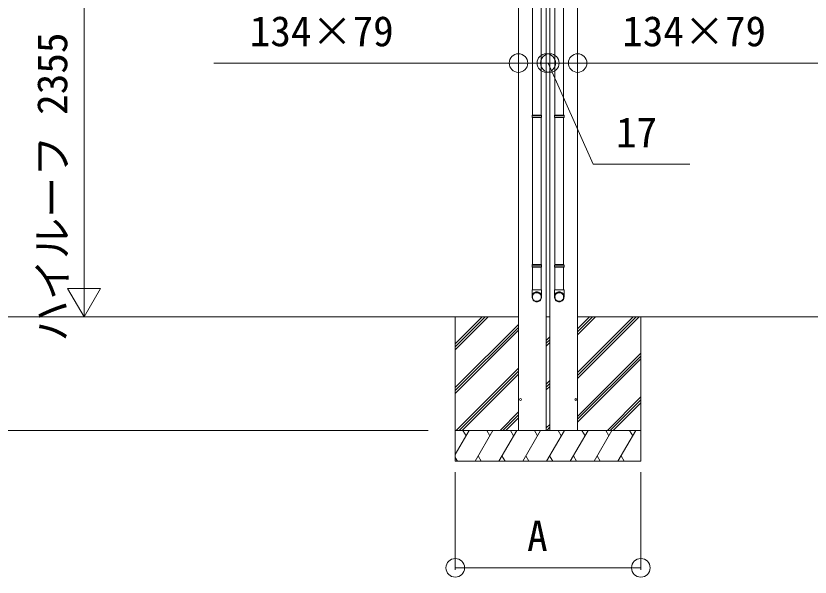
# Model space of a CAD drawing. Units: millimetres, scale not verified. Extents: x -29696 to 25304, y -20999 to 19001.
# Drawn here: x -25087 to -21234, y -4055 to -1334 of the extents above; entities that cross this region are included whole.
import ezdxf
from ezdxf.enums import TextEntityAlignment as Align

# ---------------------------------------------------------------- set-up
doc = ezdxf.new("R2010")
doc.units = ezdxf.units.MM
doc.header["$LTSCALE"] = 100
for name, color, linetype, lineweight in [('0-2_YKK_N1', 2, 'Continuous', 9), ('0-3_YKK_Z1', 7, 'Continuous', 9), ('0-4_YKK_A1', 4, 'Continuous', 9)]:
    doc.layers.add(name, color=color, linetype=linetype, lineweight=lineweight)
doc.styles.add('ＭＳ ゴシック', font='')
doc.styles.get('ＭＳ ゴシック').set_extended_font_data('MS Gothic')

msp = doc.modelspace()

# ---------------------------------------------------------------- linework, layer by layer
at = {"layer": '0-2_YKK_N1'}
for p, q in [((-24756, -2793.6), (-24756, -979.6)), ((-24127, -1562.8), (-22513.9, -1562.8)), ((-22513.9, -1562.8), (-22496.9, -1562.8)), ((-22505.4, -1562.8), (-22287.2, -2053.4)), ((-22496.9, -1562.8), (-20871.4, -1562.8)), ((-22287.2, -2053.4), (-21818.3, -2053.4)), ((-24676, -2655), (-24836, -2655)), ((-24836, -2655), (-24756, -2793.6)), ((-24756, -2793.6), (-24676, -2655)), ((-22830.4, -2793.6), (-25665.9, -2793.6)), ((-22830.4, -2793.6), (-24766, -2793.6)), ((-22180.4, -2793.6), (-19656.2, -2793.6)), ((-23087.6, -3343.6), (-25665.9, -3343.6)), ((-22955.4, -3545.7), (-22955.4, -4019.9)), ((-22055.4, -3545.7), (-22055.4, -4019.9)), ((-22955.4, -4009.9), (-22055.4, -4009.9))]:
    msp.add_line(p, q, dxfattribs=at)
for centre in [(-22648.9, -1562.8), (-22513.9, -1562.8), (-22513.9, -1562.8), (-22496.9, -1562.8), (-22496.9, -1562.8), (-22361.9, -1562.8), (-22955.4, -4009.9), (-22055.4, -4009.9)]:
    msp.add_circle(centre, 45, dxfattribs=at)
at = {"layer": '0-3_YKK_Z1'}
for p, q in [((-27182.8, -2793.6), (-22648.9, -2793.6)), ((-22955.4, -2924.3), (-22824.7, -2793.6)), ((-22955.4, -2938.4), (-22810.5, -2793.6)), ((-22955.4, -2952.6), (-22796.4, -2793.6)), ((-22361.9, -2793.6), (-19271.7, -2793.6)), ((-22361.9, -3063.4), (-22092, -2793.6)), ((-22361.9, -3077.6), (-22077.9, -2793.6)), ((-22361.9, -3091.7), (-22063.8, -2793.6)), ((-22361.9, -2851.3), (-22304.2, -2793.6)), ((-22361.9, -2879.6), (-22275.9, -2793.6)), ((-22361.9, -2865.4), (-22290, -2793.6)), ((-22955.4, -3136.4), (-22648.9, -2829.9)), ((-22955.4, -3150.5), (-22648.9, -2844)), ((-22955.4, -3164.7), (-22648.9, -2858.2)), ((-22513.9, -2907), (-22496.9, -2890)), ((-22513.9, -2921.2), (-22496.9, -2904.2)), ((-22513.9, -2935.3), (-22496.9, -2918.3)), ((-22361.9, -3275.5), (-22055.4, -2969)), ((-22361.9, -3289.7), (-22055.4, -2983.2)), ((-22361.9, -3303.8), (-22055.4, -2997.3)), ((-22950.4, -3343.6), (-22648.9, -3042)), ((-22936.3, -3343.6), (-22648.9, -3056.2)), ((-22922.1, -3343.6), (-22648.9, -3070.3)), ((-22513.9, -3119.1), (-22496.9, -3102.2)), ((-22513.9, -3133.3), (-22496.9, -3116.3)), ((-22513.9, -3147.4), (-22496.9, -3130.5)), ((-22217.8, -3343.6), (-22055.4, -3181.2)), ((-22203.6, -3343.6), (-22055.4, -3195.3)), ((-22189.5, -3343.6), (-22055.4, -3209.4)), ((-22738.3, -3343.6), (-22648.9, -3254.1)), ((-22724.1, -3343.6), (-22648.9, -3268.3)), ((-22710, -3343.6), (-22648.9, -3282.4)), ((-22955.4, -3460), (-22888.2, -3343.6)), ((-22055.4, -3343.6), (-22955.4, -3343.6)), ((-22903.2, -3369.5), (-22918.2, -3343.6)), ((-22859.3, -3493.6), (-22772.7, -3343.6)), ((-22787.7, -3369.5), (-22802.7, -3343.6)), ((-22743.8, -3493.6), (-22657.2, -3343.6)), ((-22672.2, -3369.5), (-22687.2, -3343.6)), ((-22628.4, -3493.6), (-22541.8, -3343.6)), ((-22556.8, -3369.5), (-22571.8, -3343.6)), ((-22513.9, -3331.3), (-22496.9, -3314.3)), ((-22512.9, -3493.6), (-22426.3, -3343.6)), ((-22512, -3343.6), (-22496.9, -3328.5)), ((-22497.9, -3343.6), (-22496.9, -3342.6)), ((-22441.3, -3369.5), (-22456.3, -3343.6)), ((-22397.4, -3493.6), (-22310.8, -3343.6)), ((-22325.8, -3369.5), (-22340.8, -3343.6)), ((-22282, -3493.6), (-22195.4, -3343.6)), ((-22210.4, -3369.5), (-22225.4, -3343.6)), ((-22166.5, -3493.6), (-22079.9, -3343.6)), ((-22109.9, -3343.6), (-22094.9, -3369.5)), ((-22955.4, -3475.2), (-22944.8, -3493.6)), ((-22955.4, -3493.6), (-22055.4, -3493.6)), ((-22844.3, -3467.6), (-22829.3, -3493.6)), ((-22728.8, -3467.6), (-22713.8, -3493.6)), ((-22613.4, -3467.6), (-22598.4, -3493.6)), ((-22497.9, -3467.6), (-22482.9, -3493.6)), ((-22382.4, -3467.6), (-22367.4, -3493.6)), ((-22267, -3467.6), (-22252, -3493.6)), ((-22151.5, -3467.6), (-22136.5, -3493.6))]:
    msp.add_line(p, q, dxfattribs=at)
for points in [[(-22955.4, -2793.6), (-22955.4, -3343.6), (-22955.4, -3493.6)], [(-22055.4, -3493.6), (-22055.4, -3343.6), (-22055.4, -2793.6)]]:
    msp.add_lwpolyline(points, dxfattribs=at)
at = {"layer": '0-4_YKK_A1'}
for p, q in [((-22648.9, -866.6), (-22648.9, -3343.6)), ((-22361.9, -866.6), (-22361.9, -3343.6)), ((-22513.9, -1038.2), (-22513.9, -3343.6)), ((-22496.9, -1038.2), (-22496.9, -3343.6)), ((-22580.9, -1129), (-22580.9, -1814.9)), ((-22538.9, -1129), (-22538.9, -1814.9)), ((-22471.9, -1129), (-22471.9, -1814.9)), ((-22429.9, -1129), (-22429.9, -1814.9)), ((-22582.9, -1816.9), (-22581.9, -1814.9)), ((-22582.9, -1816.9), (-22536.9, -1816.9)), ((-22582.9, -1816.9), (-22582.9, -1824.9)), ((-22582.9, -1824.9), (-22536.9, -1824.9)), ((-22582.9, -1824.9), (-22581.9, -1826.9)), ((-22581.9, -1814.9), (-22537.9, -1814.9)), ((-22581.9, -1826.9), (-22537.9, -1826.9)), ((-22580.9, -1826.9), (-22580.9, -2540.1)), ((-22538.9, -1826.9), (-22538.9, -2540.1)), ((-22536.9, -1816.9), (-22537.9, -1814.9)), ((-22473.9, -1816.9), (-22472.9, -1814.9)), ((-22427.9, -1816.9), (-22473.9, -1816.9)), ((-22427.9, -1824.9), (-22473.9, -1824.9)), ((-22428.9, -1814.9), (-22472.9, -1814.9)), ((-22428.9, -1826.9), (-22472.9, -1826.9)), ((-22471.9, -1826.9), (-22471.9, -2540.1)), ((-22429.9, -1826.9), (-22429.9, -2540.1)), ((-22427.9, -1816.9), (-22428.9, -1814.9)), ((-22427.9, -1824.9), (-22428.9, -1826.9)), ((-22427.9, -1816.9), (-22427.9, -1824.9)), ((-22582.9, -2542.1), (-22581.9, -2540.1)), ((-22582.9, -2542.1), (-22536.9, -2542.1)), ((-22582.9, -2542.1), (-22582.9, -2550.1)), ((-22581.9, -2540.1), (-22537.9, -2540.1)), ((-22536.9, -2542.1), (-22537.9, -2540.1)), ((-22473.9, -2542.1), (-22472.9, -2540.1)), ((-22427.9, -2542.1), (-22473.9, -2542.1)), ((-22428.9, -2540.1), (-22472.9, -2540.1)), ((-22427.9, -2542.1), (-22428.9, -2540.1)), ((-22427.9, -2542.1), (-22427.9, -2550.1)), ((-22582.9, -2550.1), (-22536.9, -2550.1)), ((-22582.9, -2550.1), (-22581.9, -2552.1)), ((-22581.9, -2552.1), (-22537.9, -2552.1)), ((-22580.9, -2552.1), (-22580.9, -2662.1)), ((-22538.9, -2552.1), (-22538.9, -2662.1)), ((-22427.9, -2550.1), (-22473.9, -2550.1)), ((-22428.9, -2552.1), (-22472.9, -2552.1)), ((-22471.9, -2552.1), (-22471.9, -2662.1)), ((-22429.9, -2552.1), (-22429.9, -2662.1)), ((-22427.9, -2550.1), (-22428.9, -2552.1)), ((-22582.9, -2696.8), (-22582.9, -2662.1)), ((-22582.9, -2662.1), (-22536.9, -2662.1)), ((-22582.5, -2691.1), (-22582.9, -2695)), ((-22582.5, -2692.8), (-22582.9, -2696.8)), ((-22582.9, -2696.8), (-22582.5, -2700.9)), ((-22581.5, -2687.2), (-22582.5, -2691.1)), ((-22581.5, -2688.9), (-22582.5, -2692.8)), ((-22579.8, -2683.6), (-22581.5, -2687.2)), ((-22579.8, -2685.3), (-22581.5, -2688.9)), ((-22580.6, -2693.1), (-22580.9, -2696.8)), ((-22580.9, -2696.8), (-22580.6, -2700.4)), ((-22579.6, -2689.6), (-22580.6, -2693.1)), ((-22577.5, -2680.3), (-22579.8, -2683.6)), ((-22577.5, -2682.1), (-22579.8, -2685.3)), ((-22578.1, -2686.3), (-22579.6, -2689.6)), ((-22576, -2683.3), (-22578.1, -2686.3)), ((-22574.7, -2677.5), (-22577.5, -2680.3)), ((-22574.7, -2679.2), (-22577.5, -2682.1)), ((-22573.4, -2680.8), (-22576, -2683.3)), ((-22571.4, -2675.2), (-22574.7, -2677.5)), ((-22571.4, -2676.9), (-22574.7, -2679.2)), ((-22570.4, -2678.7), (-22573.4, -2680.8)), ((-22567.8, -2673.5), (-22571.4, -2675.2)), ((-22567.8, -2675.3), (-22571.4, -2676.9)), ((-22567.1, -2677.1), (-22570.4, -2678.7)), ((-22563.9, -2672.5), (-22567.8, -2673.5)), ((-22563.9, -2674.2), (-22567.8, -2675.3)), ((-22563.5, -2676.2), (-22567.1, -2677.1)), ((-22559.9, -2672.1), (-22563.9, -2672.5)), ((-22559.9, -2673.9), (-22563.9, -2674.2)), ((-22559.9, -2675.9), (-22563.5, -2676.2)), ((-22555.9, -2672.5), (-22559.9, -2672.1)), ((-22555.9, -2674.2), (-22559.9, -2673.9)), ((-22556.2, -2676.2), (-22559.9, -2675.9)), ((-22552.7, -2677.1), (-22556.2, -2676.2)), ((-22552, -2673.5), (-22555.9, -2672.5)), ((-22552, -2675.3), (-22555.9, -2674.2)), ((-22549.4, -2678.7), (-22552.7, -2677.1)), ((-22548.4, -2675.2), (-22552, -2673.5)), ((-22548.4, -2676.9), (-22552, -2675.3)), ((-22546.4, -2680.8), (-22549.4, -2678.7)), ((-22545.1, -2677.5), (-22548.4, -2675.2)), ((-22545.1, -2679.2), (-22548.4, -2676.9)), ((-22543.8, -2683.3), (-22546.4, -2680.8)), ((-22542.3, -2680.3), (-22545.1, -2677.5)), ((-22542.3, -2682.1), (-22545.1, -2679.2)), ((-22541.7, -2686.3), (-22543.8, -2683.3)), ((-22540, -2683.6), (-22542.3, -2680.3)), ((-22540, -2685.3), (-22542.3, -2682.1)), ((-22540.2, -2689.6), (-22541.7, -2686.3)), ((-22539.2, -2693.1), (-22540.2, -2689.6)), ((-22538.3, -2687.2), (-22540, -2683.6)), ((-22538.3, -2688.9), (-22540, -2685.3)), ((-22538.9, -2696.8), (-22539.2, -2693.1)), ((-22539.2, -2700.4), (-22538.9, -2696.8)), ((-22537.2, -2691.1), (-22538.3, -2687.2)), ((-22537.2, -2692.8), (-22538.3, -2688.9)), ((-22536.9, -2695), (-22537.2, -2691.1)), ((-22536.9, -2696.8), (-22537.2, -2692.8)), ((-22537.2, -2700.9), (-22536.9, -2696.8)), ((-22536.9, -2696.8), (-22536.9, -2662.1)), ((-22473.9, -2696.8), (-22473.9, -2662.1)), ((-22427.9, -2662.1), (-22473.9, -2662.1)), ((-22473.5, -2691.1), (-22473.9, -2695)), ((-22473.5, -2692.8), (-22473.9, -2696.8)), ((-22473.9, -2696.8), (-22473.5, -2700.9)), ((-22472.5, -2687.2), (-22473.5, -2691.1)), ((-22472.5, -2688.9), (-22473.5, -2692.8)), ((-22470.8, -2683.6), (-22472.5, -2687.2)), ((-22470.8, -2685.3), (-22472.5, -2688.9)), ((-22471.6, -2693.1), (-22471.9, -2696.8)), ((-22471.9, -2696.8), (-22471.6, -2700.4)), ((-22470.6, -2689.6), (-22471.6, -2693.1)), ((-22468.5, -2680.3), (-22470.8, -2683.6)), ((-22468.5, -2682.1), (-22470.8, -2685.3)), ((-22469.1, -2686.3), (-22470.6, -2689.6)), ((-22467, -2683.3), (-22469.1, -2686.3)), ((-22465.7, -2677.5), (-22468.5, -2680.3)), ((-22465.7, -2679.2), (-22468.5, -2682.1)), ((-22464.4, -2680.8), (-22467, -2683.3)), ((-22462.4, -2675.2), (-22465.7, -2677.5)), ((-22462.4, -2676.9), (-22465.7, -2679.2)), ((-22461.4, -2678.7), (-22464.4, -2680.8)), ((-22458.8, -2673.5), (-22462.4, -2675.2)), ((-22458.8, -2675.3), (-22462.4, -2676.9)), ((-22458.1, -2677.1), (-22461.4, -2678.7)), ((-22454.9, -2672.5), (-22458.8, -2673.5)), ((-22454.9, -2674.2), (-22458.8, -2675.3)), ((-22454.5, -2676.2), (-22458.1, -2677.1)), ((-22450.9, -2672.1), (-22454.9, -2672.5)), ((-22450.9, -2673.9), (-22454.9, -2674.2)), ((-22450.9, -2675.9), (-22454.5, -2676.2)), ((-22446.9, -2672.5), (-22450.9, -2672.1)), ((-22446.9, -2674.2), (-22450.9, -2673.9)), ((-22447.2, -2676.2), (-22450.9, -2675.9)), ((-22443.7, -2677.1), (-22447.2, -2676.2)), ((-22443, -2673.5), (-22446.9, -2672.5)), ((-22443, -2675.3), (-22446.9, -2674.2)), ((-22440.4, -2678.7), (-22443.7, -2677.1)), ((-22439.4, -2675.2), (-22443, -2673.5)), ((-22439.4, -2676.9), (-22443, -2675.3)), ((-22437.4, -2680.8), (-22440.4, -2678.7)), ((-22436.1, -2677.5), (-22439.4, -2675.2)), ((-22436.1, -2679.2), (-22439.4, -2676.9)), ((-22434.8, -2683.3), (-22437.4, -2680.8)), ((-22433.3, -2680.3), (-22436.1, -2677.5)), ((-22433.3, -2682.1), (-22436.1, -2679.2)), ((-22432.7, -2686.3), (-22434.8, -2683.3)), ((-22431, -2683.6), (-22433.3, -2680.3)), ((-22431, -2685.3), (-22433.3, -2682.1)), ((-22431.2, -2689.6), (-22432.7, -2686.3)), ((-22430.2, -2693.1), (-22431.2, -2689.6)), ((-22429.3, -2687.2), (-22431, -2683.6)), ((-22429.3, -2688.9), (-22431, -2685.3)), ((-22429.9, -2696.8), (-22430.2, -2693.1)), ((-22430.2, -2700.4), (-22429.9, -2696.8)), ((-22428.2, -2691.1), (-22429.3, -2687.2)), ((-22428.2, -2692.8), (-22429.3, -2688.9)), ((-22427.9, -2695), (-22428.2, -2691.1)), ((-22427.9, -2696.8), (-22428.2, -2692.8)), ((-22428.2, -2700.9), (-22427.9, -2696.8)), ((-22427.9, -2696.8), (-22427.9, -2662.1)), ((-22582.5, -2700.9), (-22581.5, -2704.8)), ((-22581.5, -2704.8), (-22579.8, -2708.5)), ((-22580.6, -2700.4), (-22579.6, -2703.9)), ((-22579.8, -2708.5), (-22577.5, -2711.8)), ((-22579.6, -2703.9), (-22578.1, -2707.2)), ((-22578.1, -2707.2), (-22576, -2710.2)), ((-22577.5, -2711.8), (-22574.7, -2714.7)), ((-22576, -2710.2), (-22573.4, -2712.8)), ((-22574.7, -2714.7), (-22571.4, -2717.1)), ((-22573.4, -2712.8), (-22570.4, -2714.9)), ((-22571.4, -2717.1), (-22567.8, -2718.8)), ((-22570.4, -2714.9), (-22567.1, -2716.4)), ((-22567.8, -2718.8), (-22563.9, -2719.9)), ((-22567.1, -2716.4), (-22563.5, -2717.4)), ((-22563.9, -2719.9), (-22559.9, -2720.2)), ((-22563.5, -2717.4), (-22559.9, -2717.7)), ((-22559.9, -2717.7), (-22556.2, -2717.4)), ((-22559.9, -2720.2), (-22555.9, -2719.9)), ((-22556.2, -2717.4), (-22552.7, -2716.4)), ((-22555.9, -2719.9), (-22552, -2718.8)), ((-22552.7, -2716.4), (-22549.4, -2714.9)), ((-22552, -2718.8), (-22548.4, -2717.1)), ((-22549.4, -2714.9), (-22546.4, -2712.8)), ((-22548.4, -2717.1), (-22545.1, -2714.7)), ((-22546.4, -2712.8), (-22543.8, -2710.2)), ((-22545.1, -2714.7), (-22542.3, -2711.8)), ((-22543.8, -2710.2), (-22541.7, -2707.2)), ((-22542.3, -2711.8), (-22540, -2708.5)), ((-22541.7, -2707.2), (-22540.2, -2703.9)), ((-22540.2, -2703.9), (-22539.2, -2700.4)), ((-22540, -2708.5), (-22538.3, -2704.8)), ((-22538.3, -2704.8), (-22537.2, -2700.9)), ((-22473.5, -2700.9), (-22472.5, -2704.8)), ((-22472.5, -2704.8), (-22470.8, -2708.5)), ((-22471.6, -2700.4), (-22470.6, -2703.9)), ((-22470.8, -2708.5), (-22468.5, -2711.8)), ((-22470.6, -2703.9), (-22469.1, -2707.2)), ((-22469.1, -2707.2), (-22467, -2710.2)), ((-22468.5, -2711.8), (-22465.7, -2714.7)), ((-22467, -2710.2), (-22464.4, -2712.8)), ((-22465.7, -2714.7), (-22462.4, -2717.1)), ((-22464.4, -2712.8), (-22461.4, -2714.9)), ((-22462.4, -2717.1), (-22458.8, -2718.8)), ((-22461.4, -2714.9), (-22458.1, -2716.4)), ((-22458.8, -2718.8), (-22454.9, -2719.9)), ((-22458.1, -2716.4), (-22454.5, -2717.4)), ((-22454.9, -2719.9), (-22450.9, -2720.2)), ((-22454.5, -2717.4), (-22450.9, -2717.7)), ((-22450.9, -2717.7), (-22447.2, -2717.4)), ((-22450.9, -2720.2), (-22446.9, -2719.9)), ((-22447.2, -2717.4), (-22443.7, -2716.4)), ((-22446.9, -2719.9), (-22443, -2718.8)), ((-22443.7, -2716.4), (-22440.4, -2714.9)), ((-22443, -2718.8), (-22439.4, -2717.1)), ((-22440.4, -2714.9), (-22437.4, -2712.8)), ((-22439.4, -2717.1), (-22436.1, -2714.7)), ((-22437.4, -2712.8), (-22434.8, -2710.2)), ((-22436.1, -2714.7), (-22433.3, -2711.8)), ((-22434.8, -2710.2), (-22432.7, -2707.2)), ((-22433.3, -2711.8), (-22431, -2708.5)), ((-22432.7, -2707.2), (-22431.2, -2703.9)), ((-22431.2, -2703.9), (-22430.2, -2700.4)), ((-22431, -2708.5), (-22429.3, -2704.8)), ((-22429.3, -2704.8), (-22428.2, -2700.9)), ((-22513.9, -2793.6), (-22496.9, -2793.6))]:
    msp.add_line(p, q, dxfattribs=at)
for points in [[(-22536.9, -1816.9), (-22536.9, -1824.9), (-22537.9, -1826.9)], [(-22473.9, -1816.9), (-22473.9, -1824.9), (-22472.9, -1826.9)], [(-22536.9, -2542.1), (-22536.9, -2550.1), (-22537.9, -2552.1)], [(-22473.9, -2542.1), (-22473.9, -2550.1), (-22472.9, -2552.1)]]:
    msp.add_lwpolyline(points, dxfattribs=at)
for centre in [(-22639.4, -3193.6), (-22371.4, -3193.6)]:
    msp.add_circle(centre, 4.5, dxfattribs=at)

# ---------------------------------------------------------------- texts
at = {"layer": '0-2_YKK_N1', "color": 4, "style": 'ＭＳ ゴシック'}
for s, p in [('134×79', (-23952.1, -1525.3)), ('134×79', (-22145.8, -1525.3)), ('17', (-22175.8, -2015.9)), ('A', (-22607, -3972.4))]:
    msp.add_text(s, height=146.6, dxfattribs=at).set_placement(p, align=Align.BOTTOM_LEFT)
msp.add_text('ハイルーフ 2355', height=146.6, rotation=90, dxfattribs=at).set_placement((-24793.5, -2913.2), align=Align.BOTTOM_LEFT)

doc.saveas('drawing.dxf')
